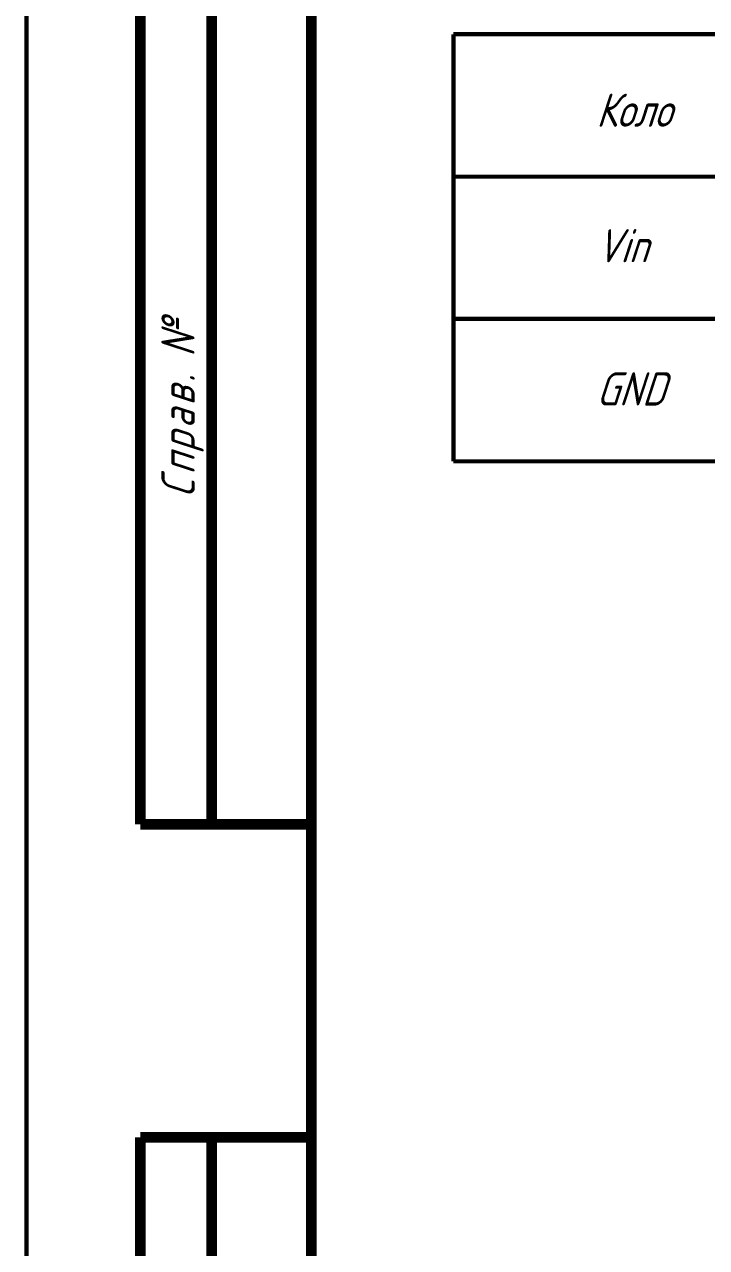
# Model space of a CAD drawing. Header units: millimetres. Extents: x 0 to 420, y 0 to 297.
# Drawn here: x -0.1 to 47.8, y 142.3 to 228.2 of the extents above; entities that cross this region are included whole.
import ezdxf

# ---------------------------------------------------------------- set-up
doc = ezdxf.new("R2010")
doc.units = ezdxf.units.MM
doc.layers.add('Sheet', color=255, linetype='Continuous')
doc.styles.add('GOST', font='', dxfattribs={"oblique": 18})
doc.styles.get('GOST').set_extended_font_data('GOST type A')

msp = doc.modelspace()

# ---------------------------------------------------------------- linework, layer by layer
at = {"layer": 'Sheet'}
for points, const_width in [([(0.045, 297), (419.978, 297), (419.978, 0), (0.045, 0), (0.045, 297)], 0.3), ([(0.045, 297), (0.045, 0), (419.978, 0), (419.978, 297), (0.045, 297), (0.045, 297)], 0.0991), ([(0.045, 297), (0.045, 0), (419.978, 0), (419.978, 297), (0.045, 297), (0.045, 297)], 0.0991)]:
    msp.add_lwpolyline(points, close=True, dxfattribs=dict(at, const_width=const_width))
for points, const_width in [([(8.039, 171.992), (8.039, 291.992)], 0.749), ([(13.046, 171.992), (13.046, 291.992)], 0.749), ([(20.041, 291.992), (20.041, 4.997)], 0.749), ([(60.034, 227.5), (30.034, 227.5)], 0.3), ([(30.034, 227.5), (30.034, 217.495)], 0.3), ([(60.034, 217.495), (30.034, 217.495)], 0.3), ([(30.034, 217.495), (30.034, 207.5)], 0.3), ([(30.034, 207.5), (60.034, 207.5)], 0.3), ([(30.034, 197.495), (30.034, 207.5)], 0.3), ([(60.034, 197.495), (30.034, 197.495)], 0.3), ([(20.041, 171.992), (8.039, 171.992)], 0.749), ([(8.039, 4.997), (8.039, 149.994)], 0.749), ([(8.039, 149.994), (20.041, 149.994)], 0.749), ([(13.046, 4.997), (13.046, 149.994)], 0.749)]:
    msp.add_lwpolyline(points, dxfattribs=dict(at, const_width=const_width))

# ---------------------------------------------------------------- texts
at = {"layer": 'Sheet', "style": 'GOST', "oblique": 18}
for s, p in [('Коло', (40.06, 220.998)), ('Vin', (40.06, 211.475)), ('GND', (40.06, 201.414))]:
    msp.add_text(s, height=2.3358, dxfattribs=at).set_placement(p)
for s, p in [('№', (11.856, 204.828)), ('в', (11.856, 201.414)), ('.', (11.856, 203.031)), ('а', (11.856, 199.797)), ('р', (11.856, 198.18)), ('п', (11.856, 196.563)), ('С', (11.856, 194.946))]:
    msp.add_text(s, height=2.336, rotation=90, dxfattribs=at).set_placement(p)

doc.saveas('drawing.dxf')
